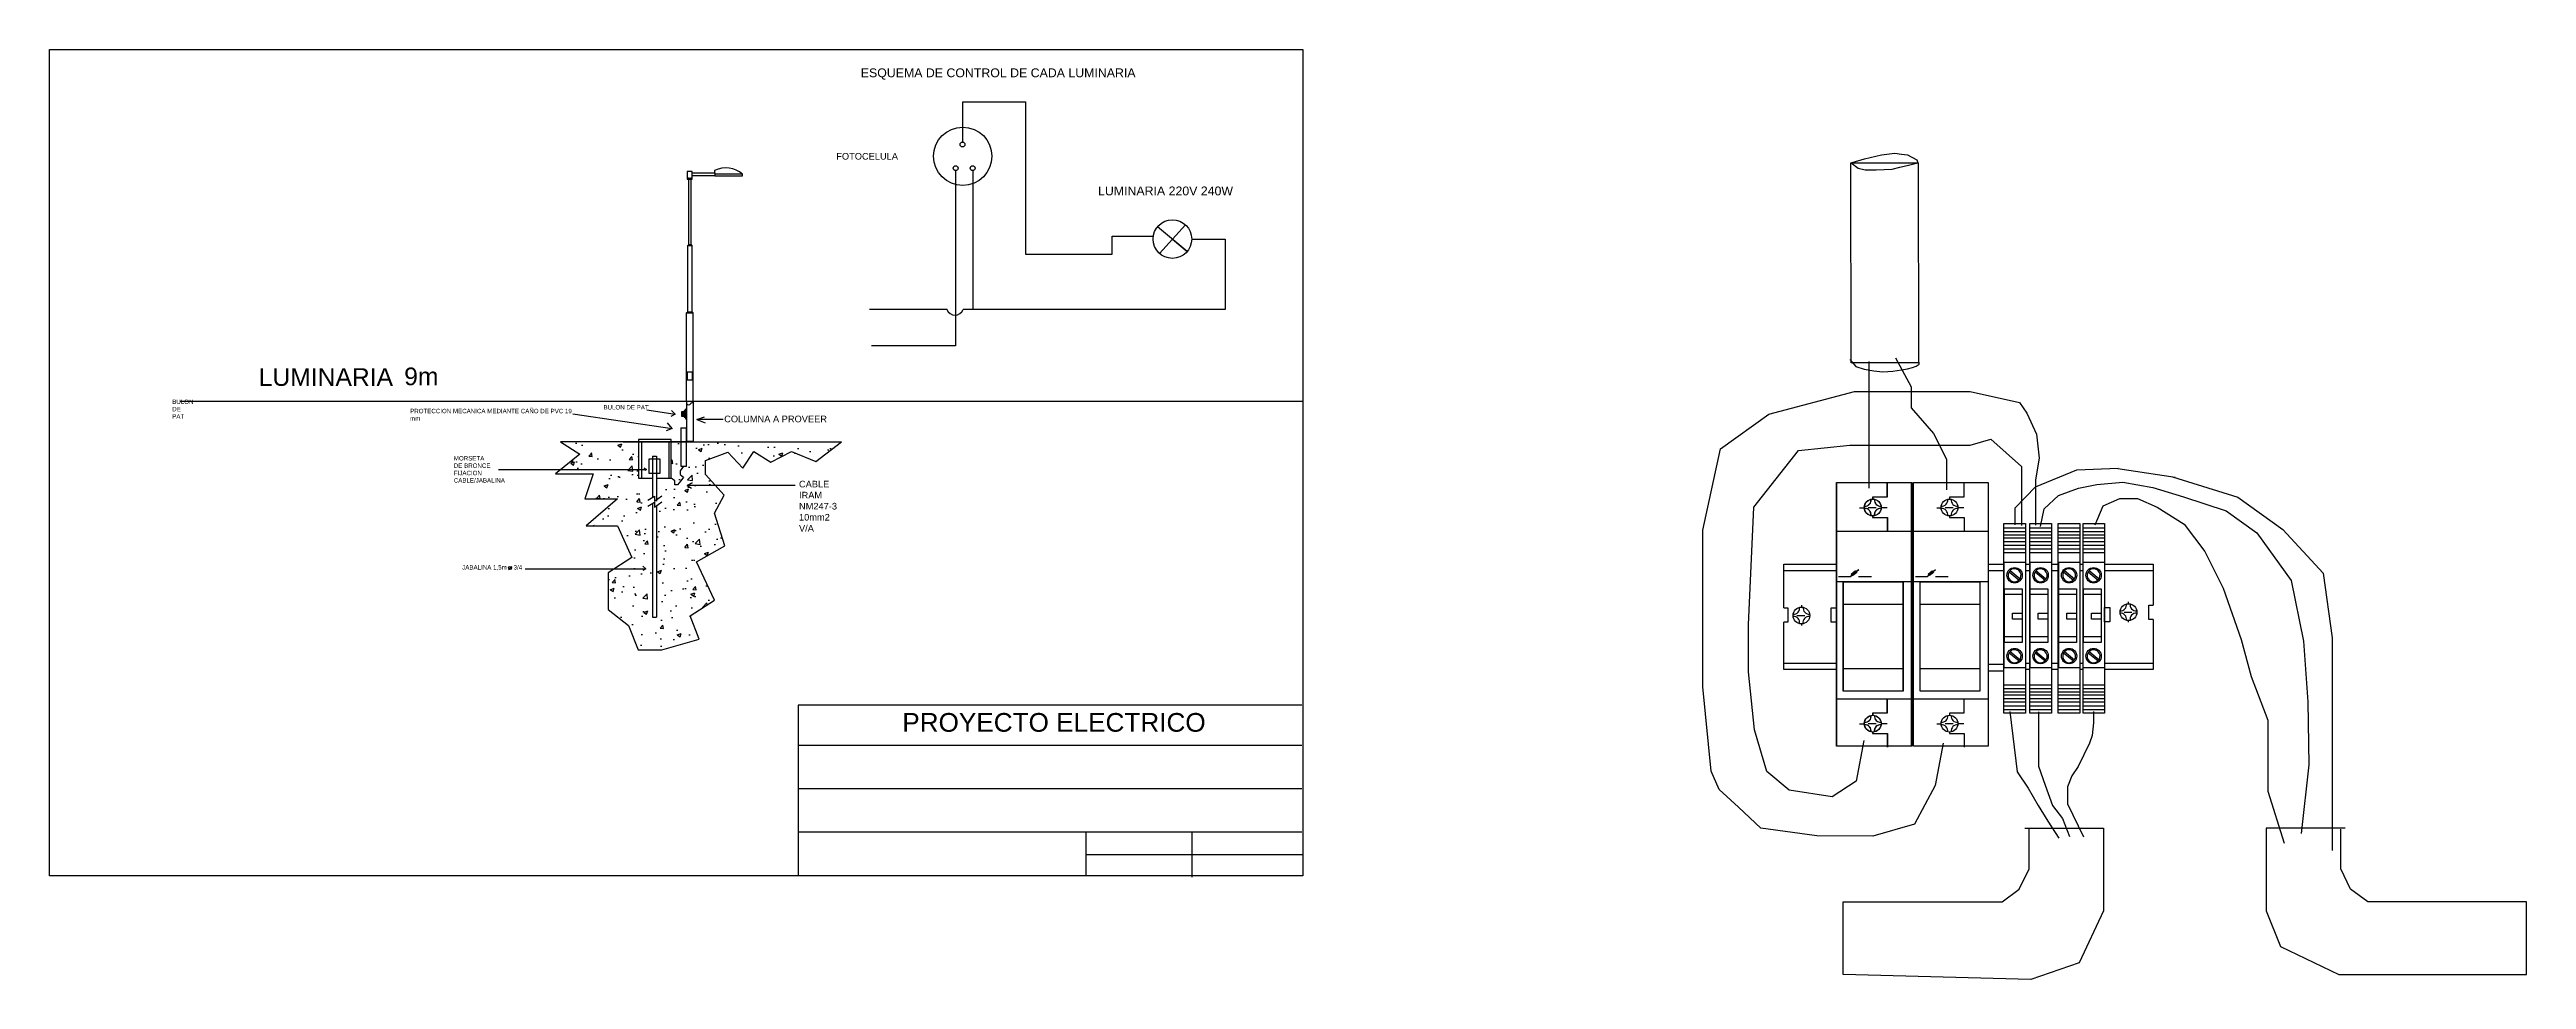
# Model space of a CAD drawing. Header units: millimetres. Extents: x 79 to 604, y 24 to 66.
# Drawn here: x 221.2 to 333.5, y 24.4 to 66.5 of the extents above; entities outside this region: 1.
import ezdxf

# ---------------------------------------------------------------- set-up
doc = ezdxf.new("R2010")
doc.units = ezdxf.units.MM
doc.styles.get("Standard").update_dxf_attribs({"font": 'arial.ttf'})

msp = doc.modelspace()

# ---------------------------------------------------------------- hatches: boundary and pattern name
h = msp.add_hatch()
h.set_pattern_fill('AR-CONC', color=256, scale=0.01)
h.paths.add_polyline_path([(251.35, 45.47), (251.79, 46.29), (250.94, 47.23), (250.94, 47.86), (251.95, 48.23), (252.64, 47.51), (253.14, 48.26), (253.9, 47.79), (254.84, 48.26), (255.94, 47.82), (257.1, 48.7), (254.01, 48.7), (249.39, 48.7), (249.39, 47.06), (248.73, 47.06), (248.73, 46.1), (248.73, 46.09), (248.64, 46.02), (248.64, 46.24), (248.54, 46.19), (248.54, 47.06), (247.91, 47.06), (247.91, 48.7), (247.22, 48.7), (244.37, 48.7), (245.25, 48.14), (244.15, 47.26), (245.85, 47.26), (245.47, 46.13), (246.95, 46.13), (245.53, 44.9), (246.95, 44.9), (247.61, 43.46), (246.54, 42.77), (246.54, 41.11), (247.45, 40.38), (247.89, 39.28), (248.96, 39.28), (250.66, 39.76), (250.25, 40.82), (251.35, 41.54), (250.53, 43.27), (251.82, 43.99)])
h.paths.add_polyline_path([(248.73, 40.76), (248.54, 40.76), (248.54, 45.91), (248.64, 45.97), (248.64, 45.75), (248.73, 45.82)], flags=16)

# ---------------------------------------------------------------- linework, layer by layer
for p, q in [((262.6, 62.27), (262.6, 64.11)), ((262.6, 64.11), (265.45, 64.11)), ((265.45, 64.11), (265.45, 57.21)), ((250.34, 60.89), (251.36, 60.89)), ((251.36, 60.76), (250.34, 60.76)), ((251.36, 60.89), (251.36, 60.99)), ((251.36, 60.89), (251.36, 60.76)), ((252.62, 60.83), (251.36, 60.83)), ((251.36, 60.76), (252.62, 60.76)), ((252.62, 60.76), (252.62, 60.83)), ((262.27, 60.99), (262.27, 53.05)), ((263.05, 60.99), (263.05, 54.7)), ((250.19, 60.6), (250.29, 60.6)), ((250.19, 57.65), (250.19, 60.6)), ((250.29, 57.65), (250.29, 60.6)), ((272.77, 57.33), (271.43, 58.45)), ((272.1, 57.89), (272.69, 58.54)), ((250.14, 57.6), (250.19, 57.65)), ((250.14, 54.6), (250.14, 57.6)), ((250.14, 57.6), (250.34, 57.6)), ((250.19, 57.65), (250.29, 57.65)), ((250.34, 57.6), (250.29, 57.65)), ((250.34, 54.6), (250.34, 57.6)), ((269.37, 57.21), (269.37, 58.02)), ((269.37, 58.02), (271.24, 58.02)), ((272.1, 57.89), (271.52, 57.24)), ((272.1, 57.89), (272.1, 57.89)), ((272.1, 57.89), (272.1, 57.89)), ((272.1, 57.89), (272.1, 57.89)), ((272.1, 57.89), (272.1, 57.89)), ((272.1, 57.89), (272.1, 57.89)), ((272.1, 57.89), (272.1, 57.89)), ((272.1, 57.89), (272.77, 57.33)), ((272.98, 57.89), (274.49, 57.89)), ((274.49, 57.89), (274.49, 54.7)), ((265.45, 57.21), (269.37, 57.21)), ((250.09, 54.55), (250.14, 54.6)), ((250.09, 50.55), (250.09, 54.55)), ((250.09, 50.55), (250.09, 54.55)), ((250.09, 54.55), (250.39, 54.55)), ((250.14, 54.6), (250.34, 54.6)), ((250.39, 54.55), (250.34, 54.6)), ((250.39, 50.55), (250.39, 54.55)), ((261.89, 54.7), (258.38, 54.7)), ((274.49, 54.7), (262.62, 54.7)), ((262.27, 53.05), (258.46, 53.05)), ((227.16, 50.55), (278.01, 50.55)), ((250.09, 50.55), (250.09, 48.7)), ((250.39, 50.55), (250.39, 48.72)), ((244.93, 49.98), (249.44, 49.31)), ((248.28, 50.16), (249.57, 49.96)), ((249.44, 49.31), (249.22, 49.56)), ((249.57, 49.96), (249.37, 49.85)), ((249.57, 49.96), (249.4, 50.13)), ((249.98, 50.07), (249.85, 50.07)), ((249.85, 50.07), (249.85, 49.87)), ((249.85, 50.02), (249.98, 50.02)), ((249.85, 49.97), (249.98, 49.97)), ((249.85, 49.91), (249.98, 49.91)), ((249.85, 49.87), (249.98, 49.87)), ((250.03, 50.13), (249.98, 50.13)), ((249.98, 50.13), (249.98, 49.82)), ((249.98, 49.82), (250.04, 49.82)), ((250.04, 50.13), (250.03, 50.13)), ((250.08, 50.18), (250.04, 50.18)), ((250.04, 50.18), (250.04, 49.75)), ((250.04, 49.75), (250.09, 49.75)), ((250.04, 49.75), (250.05, 49.75)), ((250.09, 50.18), (250.08, 50.18)), ((250.55, 49.71), (250.9, 49.84)), ((251.75, 49.71), (250.55, 49.71)), ((250.55, 49.71), (250.93, 49.56)), ((247.22, 48.7), (244.37, 48.7)), ((244.37, 48.7), (245.25, 48.14)), ((250.09, 48.7), (247.22, 48.7)), ((247.22, 48.7), (254.01, 48.7)), ((248.04, 48.69), (248.04, 47.07)), ((249.44, 49.31), (249.16, 49.2)), ((249.28, 48.7), (249.28, 47.06)), ((249.44, 49.31), (249.44, 49.31)), ((249.82, 49.34), (250.08, 49.34)), ((250.39, 48.72), (250.09, 48.72)), ((252.64, 47.51), (253.14, 48.26)), ((253.14, 48.26), (253.9, 47.79)), ((253.9, 47.79), (254.84, 48.26)), ((254.01, 48.7), (257.1, 48.7)), ((254.84, 48.26), (255.94, 47.82)), ((255.94, 47.82), (257.1, 48.7)), ((241.57, 47.45), (248.27, 47.45)), ((245.25, 48.14), (244.15, 47.26)), ((244.15, 47.26), (245.85, 47.26)), ((245.85, 47.26), (245.47, 46.13)), ((248.27, 47.45), (248.17, 47.51)), ((248.17, 47.51), (248.27, 47.45)), ((248.27, 47.45), (248.19, 47.4)), ((248.54, 48.05), (248.73, 48.05)), ((248.54, 48.05), (248.54, 46.19)), ((248.73, 48.05), (248.73, 46.1)), ((249.95, 47.6), (249.79, 47.39)), ((249.79, 47.39), (249.79, 47.23)), ((249.79, 47.23), (249.94, 47.1)), ((250.94, 47.86), (251.95, 48.23)), ((250.94, 47.23), (250.94, 47.86)), ((251.79, 46.29), (250.94, 47.23)), ((251.95, 48.23), (252.64, 47.51)), ((311.21, 46.66), (313.08, 47.44)), ((313.08, 47.44), (314.96, 47.51)), ((314.94, 47.5), (317.54, 47.11)), ((245.47, 46.13), (246.95, 46.13)), ((246.95, 46.13), (245.53, 44.9)), ((248.33, 46.06), (248.64, 46.24)), ((248.64, 46.02), (248.97, 46.26)), ((248.64, 46.24), (248.64, 46.02)), ((248.73, 46.1), (248.73, 46.09)), ((249.56, 46.94), (249.39, 47.06)), ((249.56, 46.75), (249.56, 46.94)), ((249.68, 46.75), (249.56, 46.75)), ((249.82, 46.94), (249.68, 46.75)), ((249.94, 47.1), (249.82, 46.94)), ((250.12, 46.72), (250.34, 46.85)), ((250.34, 46.85), (250.12, 46.72)), ((255, 46.72), (250.12, 46.72)), ((250.12, 46.72), (250.31, 46.6)), ((251.35, 45.47), (251.79, 46.29)), ((304.47, 46.2), (303.82, 46.2)), ((303.82, 46.2), (303.82, 46.11)), ((304.49, 46.2), (303.84, 46.2)), ((303.84, 46.2), (303.84, 46.11)), ((304.47, 46.86), (304.47, 46.2)), ((304.49, 46.86), (304.49, 46.2)), ((307.96, 46.2), (307.31, 46.2)), ((307.31, 46.2), (307.31, 46.11)), ((307.96, 46.86), (307.96, 46.2)), ((310.28, 45.72), (311.21, 46.66)), ((245.53, 44.9), (246.95, 44.9)), ((246.95, 44.9), (247.61, 43.46)), ((248.33, 45.79), (248.64, 45.97)), ((248.54, 45.91), (248.54, 40.76)), ((248.64, 45.75), (248.97, 45.99)), ((248.64, 45.97), (248.64, 45.75)), ((248.73, 45.82), (248.73, 40.76)), ((251.82, 43.99), (251.35, 45.47)), ((303.24, 45.72), (303.43, 45.72)), ((303.25, 45.72), (303.45, 45.72)), ((303.63, 45.73), (303.98, 45.73)), ((303.64, 45.73), (303.99, 45.73)), ((303.82, 45.35), (303.82, 45.27)), ((303.82, 45.27), (304.49, 45.27)), ((303.84, 45.35), (303.84, 45.27)), ((303.84, 45.27), (304.5, 45.27)), ((304.25, 45.73), (304.47, 45.73)), ((304.26, 45.73), (304.48, 45.73)), ((304.49, 45.27), (304.49, 44.67)), ((304.5, 45.27), (304.5, 44.67)), ((306.73, 45.72), (306.92, 45.72)), ((307.12, 45.73), (307.47, 45.73)), ((307.31, 45.35), (307.31, 45.27)), ((307.31, 45.27), (307.98, 45.27)), ((307.74, 45.73), (307.96, 45.73)), ((307.98, 45.27), (307.98, 44.67)), ((310.28, 44.95), (310.28, 45.72)), ((250.53, 43.27), (251.82, 43.99)), ((309.79, 44.81), (310.77, 44.81)), ((309.79, 44.64), (310.77, 44.64)), ((309.79, 44.49), (310.77, 44.49)), ((309.79, 44.36), (310.77, 44.36)), ((309.79, 44.19), (310.77, 44.19)), ((309.79, 44.03), (310.77, 44.03)), ((309.79, 43.86), (310.77, 43.86)), ((310.96, 44.81), (311.94, 44.81)), ((310.96, 44.64), (311.94, 44.64)), ((310.96, 44.49), (311.94, 44.49)), ((310.96, 44.36), (311.94, 44.36)), ((310.96, 44.19), (311.94, 44.19)), ((310.96, 44.03), (311.94, 44.03)), ((310.96, 43.86), (311.94, 43.86)), ((312.25, 44.81), (313.23, 44.81)), ((312.25, 44.64), (313.23, 44.64)), ((312.25, 44.49), (313.23, 44.49)), ((312.25, 44.36), (313.23, 44.36)), ((312.25, 44.19), (313.23, 44.19)), ((312.25, 44.03), (313.23, 44.03)), ((312.25, 43.86), (313.23, 43.86)), ((313.37, 44.81), (314.34, 44.81)), ((313.37, 44.64), (314.34, 44.64)), ((313.37, 44.49), (314.34, 44.49)), ((313.37, 44.36), (314.34, 44.36)), ((313.37, 44.19), (314.34, 44.19)), ((313.37, 44.03), (314.34, 44.03)), ((313.37, 43.86), (314.34, 43.86)), ((242.02, 42.91), (242.17, 43.05)), ((242.78, 42.95), (248.24, 42.95)), ((247.61, 43.46), (246.54, 42.77)), ((246.54, 42.77), (246.54, 41.11)), ((248.24, 42.95), (248.1, 42.87)), ((248.24, 42.95), (248.11, 43.08)), ((248.11, 43.08), (248.24, 42.95)), ((251.35, 41.54), (250.53, 43.27)), ((302.81, 42.61), (303.19, 42.92)), ((302.83, 42.61), (303.2, 42.92)), ((306.3, 42.61), (306.67, 42.92)), ((309.79, 43.69), (310.77, 43.69)), ((310.01, 42.81), (310.47, 42.44)), ((310.06, 42.86), (310.02, 42.81)), ((310.06, 42.87), (310.51, 42.5)), ((310.96, 43.69), (311.94, 43.69)), ((311.24, 42.86), (311.19, 42.81)), ((311.19, 42.81), (311.64, 42.44)), ((311.23, 42.87), (311.68, 42.5)), ((312.25, 43.69), (313.23, 43.69)), ((312.53, 42.86), (312.48, 42.81)), ((312.48, 42.81), (312.93, 42.44)), ((312.52, 42.87), (312.97, 42.5)), ((313.37, 43.69), (314.34, 43.69)), ((313.59, 42.81), (314.05, 42.44)), ((313.64, 42.86), (313.6, 42.81)), ((313.64, 42.87), (314.09, 42.5)), ((250.25, 40.82), (251.35, 41.54)), ((302.28, 42.61), (302.57, 42.61)), ((302.3, 42.61), (302.58, 42.61)), ((302.57, 42.61), (302.81, 42.61)), ((302.58, 42.61), (302.83, 42.61)), ((303.19, 42.61), (303.76, 42.61)), ((303.2, 42.61), (303.77, 42.61)), ((305.77, 42.61), (306.05, 42.61)), ((306.05, 42.61), (306.3, 42.61)), ((306.67, 42.61), (307.25, 42.61)), ((309.8, 41.8), (310.6, 41.8)), ((310.5, 42.5), (310.46, 42.45)), ((310.97, 41.8), (311.77, 41.8)), ((311.68, 42.5), (311.63, 42.45)), ((312.27, 41.8), (313.06, 41.8)), ((312.97, 42.5), (312.92, 42.45)), ((313.38, 41.8), (314.18, 41.8)), ((314.08, 42.5), (314.04, 42.45)), ((246.54, 41.11), (247.45, 40.38)), ((248.54, 40.76), (248.73, 40.76)), ((250.66, 39.76), (250.25, 40.82)), ((300.4, 40.84), (300.75, 40.84)), ((300.6, 41.31), (300.6, 41.22)), ((300.6, 40.46), (300.6, 40.39)), ((302.5, 41.35), (305.2, 41.35)), ((302.51, 41.35), (305.21, 41.35)), ((305.99, 41.35), (308.68, 41.35)), ((315.22, 40.99), (315.57, 40.99)), ((315.41, 41.46), (315.41, 41.37)), ((315.41, 40.61), (315.41, 40.53)), ((247.45, 40.38), (247.89, 39.28)), ((247.89, 39.28), (248.96, 39.28)), ((248.96, 39.28), (250.66, 39.76)), ((309.8, 39.88), (310.6, 39.88)), ((310.97, 39.88), (311.77, 39.88)), ((312.26, 39.88), (313.07, 39.88)), ((313.38, 39.88), (314.18, 39.88)), ((302.48, 38.43), (305.22, 38.43)), ((302.49, 38.43), (305.23, 38.43)), ((305.96, 38.43), (308.7, 38.43)), ((310.01, 39.15), (310.47, 38.78)), ((310.06, 39.19), (310.02, 39.14)), ((310.06, 39.2), (310.51, 38.83)), ((310.5, 38.84), (310.46, 38.79)), ((311.24, 39.19), (311.19, 39.14)), ((311.19, 39.15), (311.64, 38.78)), ((311.23, 39.2), (311.68, 38.83)), ((311.68, 38.84), (311.63, 38.79)), ((312.53, 39.19), (312.48, 39.14)), ((312.48, 39.15), (312.93, 38.78)), ((312.52, 39.2), (312.97, 38.83)), ((312.97, 38.84), (312.92, 38.79)), ((313.59, 39.15), (314.05, 38.78)), ((313.64, 39.19), (313.6, 39.14)), ((313.64, 39.2), (314.09, 38.83)), ((314.08, 38.84), (314.04, 38.79)), ((302.21, 37.06), (305.62, 37.06)), ((302.22, 37.06), (305.63, 37.06)), ((304.47, 37.08), (304.47, 36.41)), ((304.49, 37.08), (304.49, 36.41)), ((305.69, 37.06), (309.1, 37.06)), ((307.96, 37.08), (307.96, 36.41)), ((309.79, 37.7), (310.77, 37.7)), ((309.79, 37.53), (310.77, 37.53)), ((309.79, 37.38), (310.77, 37.38)), ((309.79, 37.25), (310.77, 37.25)), ((309.79, 37.08), (310.77, 37.08)), ((310.96, 37.7), (311.94, 37.7)), ((310.96, 37.53), (311.94, 37.53)), ((310.96, 37.38), (311.94, 37.38)), ((310.96, 37.25), (311.94, 37.25)), ((310.96, 37.08), (311.94, 37.08)), ((312.25, 37.7), (313.23, 37.7)), ((312.25, 37.53), (313.23, 37.53)), ((312.25, 37.38), (313.23, 37.38)), ((312.25, 37.25), (313.23, 37.25)), ((312.25, 37.08), (313.23, 37.08)), ((313.37, 37.7), (314.34, 37.7)), ((313.37, 37.53), (314.34, 37.53)), ((313.37, 37.38), (314.34, 37.38)), ((313.37, 37.25), (314.34, 37.25)), ((313.37, 37.08), (314.34, 37.08)), ((277.97, 36.77), (255.14, 36.77)), ((255.14, 36.77), (255.14, 29.06)), ((303.24, 35.93), (303.43, 35.93)), ((303.25, 35.93), (303.45, 35.93)), ((303.63, 35.95), (303.98, 35.95)), ((303.64, 35.95), (303.99, 35.95)), ((304.47, 36.41), (303.82, 36.41)), ((303.82, 36.41), (303.82, 36.32)), ((304.49, 36.41), (303.84, 36.41)), ((303.84, 36.41), (303.84, 36.32)), ((304.25, 35.94), (304.47, 35.94)), ((304.26, 35.94), (304.48, 35.94)), ((306.73, 35.93), (306.92, 35.93)), ((307.12, 35.95), (307.47, 35.95)), ((307.96, 36.41), (307.31, 36.41)), ((307.31, 36.41), (307.31, 36.32)), ((307.74, 35.94), (307.96, 35.94)), ((309.79, 36.92), (310.77, 36.92)), ((309.79, 36.74), (310.77, 36.74)), ((309.79, 36.58), (310.77, 36.58)), ((310.96, 36.92), (311.94, 36.92)), ((310.96, 36.74), (311.94, 36.74)), ((310.96, 36.58), (311.94, 36.58)), ((312.25, 36.92), (313.23, 36.92)), ((312.25, 36.74), (313.23, 36.74)), ((312.25, 36.58), (313.23, 36.58)), ((313.37, 36.92), (314.34, 36.92)), ((313.37, 36.74), (314.34, 36.74)), ((313.37, 36.58), (314.34, 36.58)), ((277.97, 34.95), (255.14, 34.95)), ((303.82, 35.56), (303.82, 35.49)), ((303.82, 35.49), (304.49, 35.49)), ((303.84, 35.56), (303.84, 35.49)), ((303.84, 35.49), (304.5, 35.49)), ((304.49, 35.49), (304.49, 34.88)), ((304.5, 35.49), (304.5, 34.88)), ((307.31, 35.56), (307.31, 35.49)), ((307.31, 35.49), (307.98, 35.49)), ((307.98, 35.49), (307.98, 34.88)), ((277.97, 32.98), (255.14, 32.98)), ((277.97, 31.02), (255.14, 31.02)), ((268.19, 29.06), (268.19, 31.02)), ((272.99, 28.99), (272.99, 31.03)), ((268.19, 30.01), (278.02, 30.01))]:
    msp.add_line(p, q)
for points in [[(221.22, 66.47), (278.01, 66.47), (278.01, 29.04), (221.22, 29.04)], [(250.34, 60.6), (250.34, 60.95), (250.12, 60.95), (250.12, 60.6)], [(302.84, 61.35), (305.89, 61.35), (305.9, 52.28), (302.86, 52.28)], [(250.12, 51.51), (250.35, 51.51), (250.35, 51.86), (250.12, 51.86)], [(248.39, 47.94), (248.88, 47.94), (248.88, 47.27), (248.39, 47.27)], [(302.19, 46.87), (305.58, 46.87), (305.58, 34.92), (302.19, 34.92)], [(302.2, 46.87), (305.6, 46.87), (305.6, 34.92), (302.2, 34.92)], [(305.68, 46.87), (309.07, 46.87), (309.07, 34.92), (305.68, 34.92)], [(309.78, 45.01), (310.76, 45.01), (310.76, 36.41), (309.78, 36.41)], [(310.95, 45.01), (311.93, 45.01), (311.93, 36.41), (310.95, 36.41)], [(312.24, 45.01), (313.22, 45.01), (313.22, 36.41), (312.24, 36.41)], [(313.36, 45.01), (314.34, 45.01), (314.34, 36.41), (313.36, 36.41)], [(302.19, 44.66), (305.58, 44.66), (305.58, 42.37), (302.19, 42.37)], [(302.2, 44.66), (305.59, 44.66), (305.59, 42.37), (302.2, 42.37)], [(305.68, 44.66), (309.07, 44.66), (309.07, 42.37), (305.68, 42.37)], [(302.86, 42.71), (303.04, 42.86), (303.1, 42.79), (302.92, 42.65)], [(302.87, 42.71), (303.06, 42.86), (303.11, 42.79), (302.93, 42.65)], [(306.34, 42.71), (306.53, 42.86), (306.59, 42.79), (306.4, 42.65)], [(309.79, 43.25), (310.76, 43.25), (310.76, 38.46), (309.79, 38.46)], [(310.97, 43.25), (311.93, 43.25), (311.93, 38.46), (310.97, 38.46)], [(312.26, 43.25), (313.22, 43.25), (313.22, 38.46), (312.26, 38.46)], [(313.37, 43.25), (314.34, 43.25), (314.34, 38.46), (313.37, 38.46)], [(302.49, 42.37), (305.2, 42.37), (305.2, 37.41), (302.49, 37.41)], [(302.51, 42.37), (305.21, 42.37), (305.21, 37.41), (302.51, 37.41)], [(305.98, 42.37), (308.68, 42.37), (308.68, 37.41), (305.98, 37.41)], [(309.8, 42.04), (310.6, 42.04), (310.6, 39.62), (309.8, 39.62)], [(310.97, 42.04), (311.77, 42.04), (311.77, 39.62), (310.97, 39.62)], [(312.26, 42.04), (313.06, 42.04), (313.06, 39.62), (312.26, 39.62)], [(313.38, 42.04), (314.18, 42.04), (314.18, 39.62), (313.38, 39.62)], [(301.95, 41.18), (302.18, 41.18), (302.18, 40.53), (301.95, 40.53)], [(310.16, 40.95), (310.6, 40.95), (310.6, 40.67), (310.16, 40.67)], [(311.33, 40.95), (311.77, 40.95), (311.77, 40.67), (311.33, 40.67)], [(312.62, 40.95), (313.06, 40.95), (313.06, 40.67), (312.62, 40.67)], [(313.74, 40.95), (314.18, 40.95), (314.18, 40.67), (313.74, 40.67)], [(314.34, 41.2), (314.57, 41.2), (314.57, 40.55), (314.34, 40.55)]]:
    msp.add_lwpolyline(points, close=True)
for points in [[(302.9, 61.36), (303.46, 61.52), (304.23, 61.7), (304.84, 61.78), (305.14, 61.74), (305.41, 61.71), (305.83, 61.48), (305.88, 61.35)], [(302.85, 61.34), (303.17, 61.1), (303.49, 61.02), (303.99, 61.02), (304.71, 61.06), (305.06, 61.14), (305.45, 61.23), (305.88, 61.34)], [(302.79, 52.44), (303.06, 52.12), (303.44, 51.99), (303.88, 51.92), (304.29, 51.88), (304.74, 51.91), (305.14, 51.96), (305.41, 52.01), (305.64, 52.07), (305.8, 52.13), (305.93, 52.23), (305.93, 52.31)], [(303.66, 52.35), (303.66, 50.92), (303.66, 49.32), (303.66, 48.08), (303.66, 47.16), (303.66, 46.61)], [(304.86, 52.51), (305.58, 51.2), (305.58, 50.24), (306.58, 49.08), (307.18, 47.92), (307.18, 46.53)], [(307.03, 35.05), (306.66, 33.14), (305.72, 31.38), (303.83, 30.84), (301.3, 30.86), (298.76, 31.2), (297.75, 32.16), (296.87, 32.96), (296.51, 33.78), (296.13, 37.6), (296.13, 40.83), (296.13, 44.71), (296.94, 48.39), (299.13, 49.96), (303.01, 50.99), (308.24, 50.99), (310.49, 50.48), (310.82, 50.01), (311.25, 49.05), (311.37, 47.97), (311.2, 46.99), (311.2, 45.83), (311.2, 44.93)], [(248.73, 47.06), (249.39, 47.06), (249.39, 48.81), (247.91, 48.81), (247.91, 47.06), (248.54, 47.06)], [(249.82, 49.34), (249.82, 47.6), (250.08, 47.6), (250.08, 49.34)], [(303.43, 35.18), (303.08, 33.34), (301.99, 32.62), (300.04, 32.93), (299.03, 33.77), (298.48, 35.66), (298.2, 38.28), (298.2, 40.41), (298.45, 45.75), (300.47, 48.31), (302.8, 48.55), (305.45, 48.55), (308.24, 48.55), (309.18, 48.82), (310.57, 47.59), (310.57, 44.91)], [(311.44, 44.87), (311.6, 45.67), (312.25, 46.28), (313.16, 46.61), (313.99, 46.77), (315.17, 46.88), (316.53, 46.64), (317.91, 46.21), (319.84, 45.58), (321.24, 44.58), (322.79, 42.43), (323.35, 39.67), (323.55, 36.92), (323.59, 34.07), (323.24, 30.97)], [(313.91, 44.94), (314.27, 45.8), (315.03, 46.14), (315.83, 46.14), (316.72, 45.74), (317.95, 44.98), (318.88, 43.73), (319.71, 42.07), (320.53, 39.75), (320.98, 38.08), (321.73, 36.1), (321.73, 34.26), (321.73, 32.88), (322.48, 30.52)], [(317.42, 47.12), (320.37, 46.2), (322.41, 44.73), (324.24, 42.76), (324.65, 39.83), (324.65, 36.99), (324.65, 33.69), (324.65, 30.2)], [(299.8, 41.18), (299.8, 43.17), (302.2, 43.17)], [(299.8, 42.87), (302.2, 42.87)], [(303.13, 42.87), (303.14, 42.87)], [(305.58, 43.17), (305.68, 43.17)], [(305.58, 42.87), (305.68, 42.87)], [(309.07, 43.17), (309.79, 43.17)], [(309.07, 42.87), (309.79, 42.87)], [(310.76, 43.17), (310.97, 43.17)], [(310.76, 42.87), (310.97, 42.87)], [(311.93, 43.17), (312.26, 43.17)], [(311.93, 42.87), (312.26, 42.87)], [(313.22, 43.17), (313.37, 43.17)], [(313.22, 42.87), (313.37, 42.87)], [(314.34, 43.17), (316.54, 43.17), (316.54, 41.31)], [(314.34, 42.87), (316.54, 42.87)], [(299.8, 41.18), (299.99, 41.18), (299.99, 40.53), (299.8, 40.53)], [(302.2, 38.39), (299.8, 38.39), (299.8, 40.53)], [(316.54, 40.65), (316.54, 38.39), (314.34, 38.39)], [(316.54, 40.65), (316.34, 40.65), (316.34, 41.31), (316.54, 41.31)], [(302.2, 38.66), (299.8, 38.66)], [(302.51, 38.66), (302.49, 38.66)], [(302.51, 38.39), (302.49, 38.39)], [(305.21, 38.66), (305.2, 38.66)], [(305.21, 38.39), (305.2, 38.39)], [(305.68, 38.66), (305.58, 38.66)], [(305.68, 38.39), (305.58, 38.39)], [(309.07, 38.64), (309.79, 38.64)], [(309.07, 38.33), (309.79, 38.33)], [(309.79, 38.66), (309.78, 38.66)], [(310.36, 38.66), (310.16, 38.66)], [(310.97, 38.66), (310.76, 38.66)], [(310.95, 38.39), (310.76, 38.39)], [(311.54, 38.66), (311.34, 38.66)], [(312.26, 38.66), (311.93, 38.66)], [(312.24, 38.39), (311.93, 38.39)], [(312.83, 38.66), (312.63, 38.66)], [(313.37, 38.66), (313.22, 38.66)], [(313.36, 38.39), (313.22, 38.39)], [(313.94, 38.66), (313.74, 38.66)], [(316.54, 38.66), (314.34, 38.66)], [(310.04, 36.49), (310.37, 33.75), (310.87, 33.01), (311.33, 32.23), (311.77, 31.52), (312.26, 30.75)], [(311.34, 36.47), (311.34, 35.98), (311.34, 35.02), (311.34, 34.02), (311.65, 33.15), (311.98, 32.23), (312.43, 31.64), (312.75, 30.83)], [(313.83, 36.49), (313.83, 35.98), (313.78, 35.4), (313.66, 35.05), (313.14, 34), (312.86, 33.58), (312.66, 33.07), (312.66, 32.68), (312.66, 32.3), (313.39, 30.81)], [(310.72, 31.2), (314.29, 31.2), (314.29, 27.46), (313.18, 25.1), (311, 24.35), (302.5, 24.58), (302.5, 26.53), (302.5, 27.87), (309.7, 27.87), (310.47, 28.44), (310.92, 29.37), (310.92, 31.16)], [(325.24, 31.2), (321.66, 31.2), (321.66, 27.46), (322.31, 25.84), (324.95, 24.58), (333.45, 24.58), (333.45, 26.53), (333.45, 27.87), (326.26, 27.87), (325.48, 28.44), (325.04, 29.37), (325.04, 31.16)]]:
    msp.add_lwpolyline(points)
for centre, radius in [((262.6, 61.64), 1.32), ((262.59, 62.17), 0.11), ((250.19, 60.65), 0.0166), ((250.29, 60.65), 0.0166), ((262.28, 61.1), 0.11), ((263.05, 61.1), 0.11), ((272.1, 57.89), 0.874), ((303.83, 45.73), 0.38), ((303.84, 45.73), 0.38), ((307.31, 45.73), 0.38), ((242.09, 42.99), 0.0656), ((310.26, 42.66), 0.349), ((311.44, 42.66), 0.349), ((312.73, 42.66), 0.349), ((313.84, 42.66), 0.349), ((300.6, 40.84), 0.38), ((315.42, 40.99), 0.38), ((310.26, 39), 0.349), ((311.44, 39), 0.349), ((312.73, 39), 0.349), ((313.84, 39), 0.349), ((303.83, 35.94), 0.38), ((303.84, 35.94), 0.38), ((307.31, 35.94), 0.38)]:
    msp.add_circle(centre, radius)
for centre, radius, start, end in [((251.87, 59.95), 1.16, 49.4702, 116.3927), ((80, 53.91), 0.865, 115.0189, 64.9811), ((262.25, 54.84), 0.394, 201.821, 338.179), ((250.18, 50.5), 0.112, 216.0562, 325.3226), ((250.34, 50.38), 0.0932, 61.0608, 143.8803), ((303.48, 46.06), 0.271, 265.2033, 8.56), ((303.49, 46.06), 0.271, 265.2033, 8.56), ((304.18, 46.06), 0.271, 171.1881, 275.9494), ((304.19, 46.06), 0.271, 171.1881, 275.9494), ((306.96, 46.06), 0.271, 265.2033, 8.56), ((307.66, 46.06), 0.271, 171.1881, 275.9494), ((303.48, 45.41), 0.271, 349.1686, 95.1324), ((303.49, 45.41), 0.271, 349.1686, 95.1324), ((304.17, 45.41), 0.271, 82.7199, 190.1887), ((304.18, 45.41), 0.271, 82.7199, 190.1887), ((306.96, 45.41), 0.271, 349.1686, 95.1324), ((307.66, 45.41), 0.271, 82.7199, 190.1887), ((310.26, 42.66), 0.295, 148.2729, 313.8324), ((310.26, 42.66), 0.295, 326.8594, 134.7561), ((311.44, 42.66), 0.295, 148.2729, 313.8324), ((311.44, 42.66), 0.295, 326.8594, 134.7561), ((312.73, 42.66), 0.295, 148.2729, 313.8324), ((312.73, 42.66), 0.295, 326.8594, 134.7561), ((313.84, 42.66), 0.295, 148.2729, 313.8324), ((313.84, 42.66), 0.295, 326.8594, 134.7561), ((300.25, 40.52), 0.271, 349.1686, 95.1324), ((300.25, 41.17), 0.271, 265.2033, 8.56), ((300.94, 40.52), 0.271, 82.7199, 190.1887), ((300.95, 41.17), 0.271, 171.1881, 275.9494), ((315.06, 41.32), 0.271, 265.2033, 8.56), ((315.06, 40.67), 0.271, 349.1686, 95.1324), ((315.76, 41.32), 0.271, 171.1881, 275.9494), ((315.76, 40.67), 0.271, 82.7199, 190.1887), ((310.26, 38.99), 0.295, 326.8594, 134.7561), ((311.44, 38.99), 0.295, 326.8594, 134.7561), ((312.73, 38.99), 0.295, 326.8594, 134.7561), ((313.84, 38.99), 0.295, 326.8594, 134.7561), ((310.26, 38.99), 0.295, 148.2729, 313.8324), ((311.44, 38.99), 0.295, 148.2729, 313.8324), ((312.73, 38.99), 0.295, 148.2729, 313.8324), ((313.84, 38.99), 0.295, 148.2729, 313.8324), ((303.48, 36.27), 0.271, 265.2033, 8.56), ((303.49, 36.27), 0.271, 265.2033, 8.56), ((304.18, 36.27), 0.271, 171.1881, 275.9494), ((304.19, 36.27), 0.271, 171.1881, 275.9494), ((306.96, 36.27), 0.271, 265.2033, 8.56), ((307.66, 36.27), 0.271, 171.1881, 275.9494), ((303.48, 35.62), 0.271, 349.1686, 95.1324), ((303.49, 35.62), 0.271, 349.1686, 95.1324), ((304.17, 35.62), 0.271, 82.7199, 190.1887), ((304.18, 35.62), 0.271, 82.7199, 190.1887), ((306.96, 35.62), 0.271, 349.1686, 95.1324), ((307.66, 35.62), 0.271, 82.7199, 190.1887)]:
    msp.add_arc(centre, radius, start, end)

# ---------------------------------------------------------------- texts
at = {"attachment_point": 1}
for s, insert, char_height in [('ESQUEMA DE CONTROL DE CADA LUMINARIA ', (257.98, 65.62), 0.4), ('FOTOCELULA', (256.87, 61.79), 0.3), ('LUMINARIA 220V 240W', (268.73, 60.27), 0.4), ('LUMINARIA ', (230.7, 52.04), 0.8), ('BULON DE PAT', (246.32, 50.37), 0.2), ('COLUMNA A PROVEER ', (251.79, 49.89), 0.3), ('JABALINA 1,5m    3/4', (239.92, 43.12), 0.2), ('PROYECTO ELECTRICO', (259.86, 36.42), 0.8475)]:
    msp.add_mtext(s, dxfattribs=dict(at, insert=insert, char_height=char_height))
at = {"insert": (237.29, 52.07), "char_height": 0.8, "width": 0.8, "attachment_point": 1}
msp.add_mtext('9m', dxfattribs=at)
at = {"attachment_point": 1}
for s, width, insert, char_height in [('BULON DE PAT ', 0.5484, (226.78, 50.62), 0.2), ('PROTECCION MECANICA MEDIANTE CAÑO DE PVC 19 \\Pmm', 9.0191, (237.56, 50.2), 0.2), ('MORSETA DE BRONCE FIJACION CABLE/JABALINA', 1.7689, (239.54, 48.06), 0.2), ('CABLE IRAM NM247-3 10mm2 V/A', 0.9571, (255.18, 46.94), 0.3)]:
    msp.add_mtext_dynamic_manual_height_columns(s, width=width, gutter_width=12.5, heights=[0], dxfattribs=dict(at, insert=insert, char_height=char_height))

doc.saveas('drawing.dxf')
